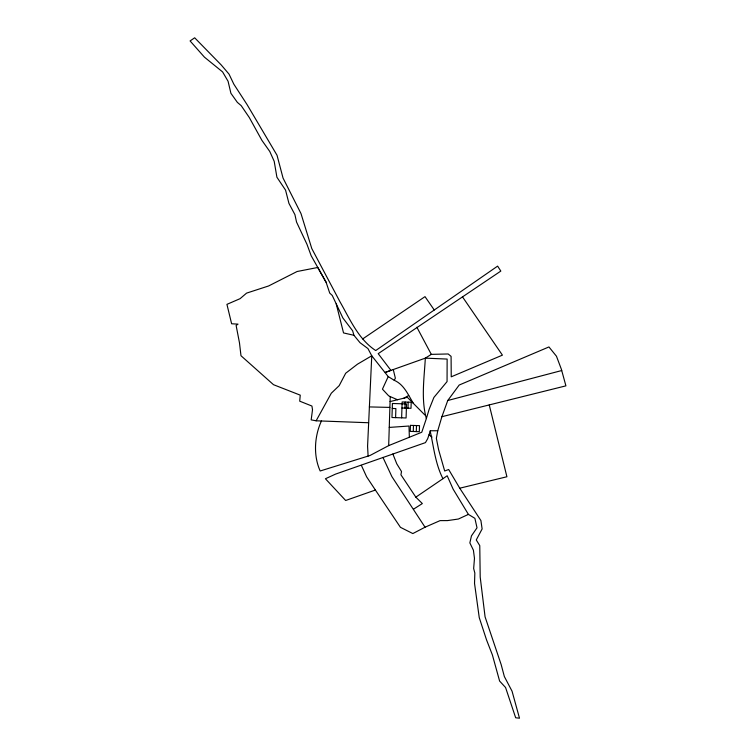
<?xml version="1.0" encoding="UTF-8"?>
<svg xmlns="http://www.w3.org/2000/svg" width="756" height="756" viewBox="0 0 756 756"><rect width="100%" height="100%" fill="white"/><g stroke="black" fill="none" stroke-linecap="round" stroke-linejoin="round"><path stroke-width="1.13" d="M441.891 416.698L565.913 385.853L561.368 369.24L556.463 356.227L548.941 346.947L459.194 385.031L447.76 400.51L441.891 416.698L437.743 430.759L430.126 430.759C433.679 446.777 435.276 463.683 442.94 478.699L415.847 497.155L400.926 474.787L401.521 471.527L396.777 463.825L392.865 453.959M321.423 420.998C314.392 436.297 313.201 455.575 320.185 470.988L369.977 455.499L388.678 445.615L390.228 396.607L388.622 395.785L382.441 389.16L388.206 376.592L371.763 355.792L367.945 348.573L360.007 342.685L353.931 335.286L352.627 330.778L342.865 317.945L332.253 295.454L329.72 293.082L326.12 282.309L317.775 267.473L297.089 271.517L268.588 285.976L246.56 293.13L240.087 298.667L226.932 304.356L231.619 323.766L238.017 324.135L236.118 325.449L239.472 342.818L240.984 355.726L273.511 384.7L300.245 395.152L299.707 401.162L311.935 406.048L312.511 409.79L311.17 419.873L316.131 420.799L368.626 422.746M395.596 417.633L395.889 408.58L392.26 408.457M401.634 417.832L402.145 401.965L411.198 402.258L411.009 408.297L401.946 408.004M404.97 408.098L405.159 402.06M407.985 408.193L408.183 402.164M413.277 431.496L413.475 425.458M416.291 431.6L416.49 425.562M388.678 445.615L421.772 432.234L426.346 418.578C420.988 399.159 424.201 378.284 425.335 358.136L431.307 354.366L448.176 353.969L451.086 356.378L451.237 376.819L502.419 355.14L462.426 296.768M437.743 430.759L436.354 438.348L438.612 449.735L444.689 470.997L448.677 469.514L459.742 488.206L480.91 520.553L482.12 528.954L476.261 539.945L479.767 545.624L480.202 577.074L485.078 616.868L501.181 664.637L504.346 676.535L512.048 691.182L519.495 718.2L515.677 717.775L505.566 687.506L499.612 681.062L492.373 654.885L486.533 639.878L479.247 617.624L474.532 583.405L474.834 573.039L473.662 568.503L474.475 558.353L473.407 550.198L469.854 542.893L471.46 535.862L477.017 527.82L474.891 518.332L468.408 514.392L453.118 489.132L447.183 475.76L442.94 478.699M426.346 418.578L429.153 409.289L433.906 397.429L447.061 381.591L447.136 359.072L425.335 358.136L385.267 372.396L390.918 370.374L378.198 353.666L500.822 271.083L497.618 266.121L375.713 350.548C358.438 339.302 349.952 319.202 340.039 301.899L311.774 248.526L300.992 213.57L283.046 178.076L277.036 155.273L247.146 104.706L233.859 84.218L229.04 74.135L221.234 64.969L194.679 37.8L190.087 40.937L204.422 57.144L222.585 71.905L228.066 81.251L230.911 93.3L237.346 102.362L241.173 105.613L249.291 117.511L261.945 140.418L269.788 151.502L274.192 161.302L276.913 177.235L285.56 190.125L288.943 203.402L294.916 214.628L296.541 222.056L306.974 244.311L311.17 255.726L326.12 282.309M430.249 431.185L427.688 438.688L425.448 442.619L335.551 474.116L325.43 478.746L345.653 500.491L375.392 490.039L400.434 527.319L412.833 533.566L425.052 527.206L440.086 520.619L447.467 520.6L458.382 519.032L468.408 514.392M413.447 403.468C408.183 394.934 404.091 384.53 394.245 380.296L395.36 378.198L393.271 369.542M316.131 420.799L331.298 393.224L339.198 385.645L345.681 373.247L357.475 364.184L371.763 355.792L367.577 446.257L368.106 456.095M362.663 338.943L425.004 296.635L434.256 309.998M413.541 509.175L422.33 503.562L415.847 497.155M403.865 398.176L408.694 395.492M447.76 400.51L561.717 370.534M390.068 401.578L407.352 397.316L424.948 415.072M459.742 488.206L506.907 476.752L489.245 404.914M389.236 427.423L408.996 426.025L409.355 437.261M369.344 406.917L389.879 407.408M353.931 335.286L343.536 332.933L336.212 303.836M390.228 396.607L397.505 399.744M388.206 376.592L394.245 380.296M429.039 434.719L432.007 437.072M375.392 490.039L366.613 476.809L361.377 465.356M425.052 527.206L391.882 476.62L382.952 457.408M416.868 327.235L431.307 354.366M392.421 403.487L391.967 417.52L406.085 417.974L406.539 403.94L392.421 403.487M410.451 425.363L410.262 431.402L419.315 431.695L419.514 425.656L410.451 425.363"/></g></svg>
